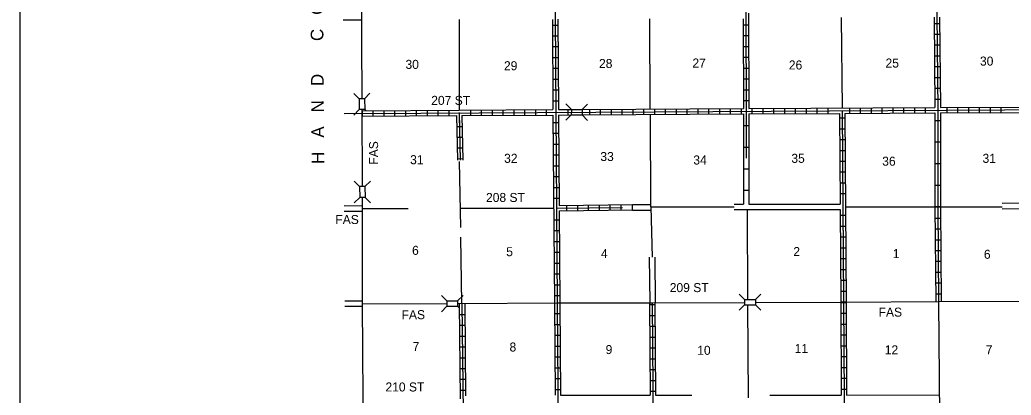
# Model space of a CAD drawing. Extents: x 1640392 to 2166518, y 15983809 to 16412887.
# Drawn here: x 1699607 to 1754534, y 16108806 to 16129615 of the extents above; entities that cross this region are included whole.
import ezdxf

# ---------------------------------------------------------------- set-up
doc = ezdxf.new("R2010")
doc.units = 0
for name, color, linetype in [('L11', 7, 'Continuous'), ('L13', 7, 'Continuous'), ('L14', 7, 'Continuous'), ('L18', 7, 'Continuous'), ('L2', 7, 'Continuous'), ('L21', 7, 'Continuous'), ('L23', 7, 'Continuous'), ('L30', 7, 'Continuous'), ('L4', 7, 'Continuous'), ('L50', 7, 'Continuous'), ('L8', 7, 'Continuous'), ('L9', 7, 'Continuous')]:
    doc.layers.add(name, color=color, linetype=linetype)

msp = doc.modelspace()

# ---------------------------------------------------------------- linework, layer by layer
at = {"layer": 'L11'}
for points in [[(1733550, 16119369), (1734556, 16119369)], [(1733550, 16119069), (1734567, 16119069)], [(1739190, 16119394), (1739705, 16119394)], [(1739190, 16119094), (1745056, 16119094)], [(1739995, 16119394), (1745054, 16119394)], [(1755447, 16119444), (1754036, 16119424)], [(1755447, 16119144), (1754036, 16119124)], [(1734481, 16116456), (1734506, 16113919)], [(1734782, 16116456), (1734806, 16113919)], [(1729564, 16108810), (1734531, 16108810)], [(1734831, 16108810), (1736836, 16108810)], [(1741170, 16108810), (1745114, 16108810)], [(1745414, 16108810), (1750530, 16108819)]]:
    msp.add_lwpolyline(points, dxfattribs=at)
at = {"layer": 'L13'}
for points in [[(1723948, 16129627), (1723948, 16124601)], [(1734497, 16129660), (1734522, 16124669)], [(1745114, 16129744), (1745164, 16124719)], [(1734531, 16124361), (1734556, 16119244)], [(1723956, 16121761), (1724014, 16118111)], [(1721131, 16119144), (1718597, 16119136)], [(1729189, 16119161), (1723989, 16119152)], [(1734556, 16119244), (1739190, 16119244)], [(1734562, 16119243), (1734635, 16116456)], [(1739906, 16119094), (1739930, 16114119)], [(1745355, 16119244), (1754036, 16119244)], [(1724023, 16117569), (1724082, 16113895)], [(1739930, 16113811), (1739956, 16108660)], [(1750513, 16113986), (1750598, 16103402)]]:
    msp.add_lwpolyline(points, dxfattribs=at)
at = {"layer": 'L18'}
for p, q in [((1718406, 16125236), (1718106, 16125536)), ((1718706, 16125236), (1718406, 16125236)), ((1718406, 16125236), (1718414, 16124636)), ((1718706, 16125236), (1719006, 16125544)), ((1718706, 16125236), (1718714, 16124636)), ((1718414, 16124636), (1718114, 16124336)), ((1718714, 16124636), (1718414, 16124636)), ((1718714, 16124636), (1718772, 16124578)), ((1730164, 16124644), (1729860, 16124948)), ((1730164, 16124644), (1730160, 16124344)), ((1730164, 16124644), (1730764, 16124644)), ((1730764, 16124644), (1730760, 16124344)), ((1730764, 16124644), (1731060, 16124940)), ((1730160, 16124344), (1729856, 16124048)), ((1730160, 16124344), (1730760, 16124344)), ((1730760, 16124344), (1731056, 16124040)), ((1718431, 16120369), (1718131, 16120669)), ((1718731, 16120369), (1718431, 16120369)), ((1718431, 16120369), (1718439, 16119769)), ((1718731, 16120369), (1719031, 16120677)), ((1718731, 16120369), (1718739, 16119769)), ((1718439, 16119769), (1718139, 16119469)), ((1718739, 16119769), (1718439, 16119769)), ((1718739, 16119769), (1719039, 16119477)), ((1723264, 16114036), (1722964, 16114336)), ((1723864, 16114036), (1724164, 16114336)), ((1739764, 16114111), (1739464, 16114411)), ((1739764, 16114111), (1739764, 16113811)), ((1739764, 16114111), (1740364, 16114111)), ((1740364, 16114111), (1740664, 16114411)), ((1740364, 16114111), (1740364, 16113811)), ((1723264, 16113736), (1722964, 16113436)), ((1723264, 16114036), (1723264, 16113736)), ((1723264, 16114036), (1723864, 16114036)), ((1723264, 16113736), (1723864, 16113736)), ((1723864, 16114036), (1723864, 16113736)), ((1723864, 16113736), (1723956, 16113644)), ((1739764, 16113811), (1739464, 16113511)), ((1739764, 16113811), (1740364, 16113811)), ((1740364, 16113811), (1740664, 16113511))]:
    msp.add_line(p, q, dxfattribs=at)
at = {"layer": 'L23'}
msp.add_lwpolyline([(1699607, 16226853), (1699607, 16044327)], dxfattribs=at)
at = {"layer": 'L4'}
for points in [[(1718573, 16125236), (1718514, 16134986), (1718489, 16140286), (1718464, 16145552)], [(1718598, 16120619), (1718573, 16124636)], [(1718598, 16120369), (1718598, 16120619)], [(1718648, 16106077), (1718589, 16113869), (1718598, 16119769)], [(1718589, 16113869), (1723264, 16113894)], [(1723864, 16113894), (1729381, 16113927), (1734647, 16113919), (1739747, 16113944)], [(1740364, 16113944), (1745239, 16113961), (1750513, 16114002)], [(1750513, 16114002), (1755647, 16114019), (1760938, 16114019), (1766296, 16114019), (1776896, 16114077)]]:
    msp.add_lwpolyline(points, dxfattribs=at)
at = {"layer": 'L50'}
for points in [[(1718531, 16129594), (1717514, 16129602)], [(1718574, 16124418), (1717573, 16124394)], [(1718597, 16119286), (1717573, 16119294)], [(1718597, 16118986), (1717573, 16118994)], [(1718589, 16114019), (1717614, 16114019)], [(1718589, 16113719), (1717614, 16113719)]]:
    msp.add_lwpolyline(points, dxfattribs=at)
at = {"layer": 'L8'}
for p, q in [((1729122, 16129327), (1729422, 16129327)), ((1739689, 16129336), (1739989, 16129336)), ((1750272, 16129419), (1750572, 16129419)), ((1729122, 16128727), (1729422, 16128727)), ((1739689, 16128736), (1739989, 16128736)), ((1750272, 16128819), (1750572, 16128819)), ((1729131, 16128127), (1729431, 16128127)), ((1739697, 16128136), (1739997, 16128136)), ((1750280, 16128219), (1750580, 16128219)), ((1729131, 16127527), (1729431, 16127527)), ((1739697, 16127536), (1739997, 16127536)), ((1750288, 16127619), (1750588, 16127619)), ((1729139, 16126927), (1729439, 16126927)), ((1739697, 16126936), (1739997, 16126936)), ((1750297, 16127019), (1750597, 16127019)), ((1729139, 16126327), (1729439, 16126327)), ((1739697, 16126336), (1739997, 16126336)), ((1750305, 16126419), (1750605, 16126419)), ((1729147, 16125727), (1729447, 16125727)), ((1739705, 16125736), (1740005, 16125736)), ((1750305, 16125819), (1750605, 16125819)), ((1729147, 16125127), (1729447, 16125127)), ((1739705, 16125136), (1740005, 16125136)), ((1750313, 16125219), (1750613, 16125219)), ((1718589, 16124277), (1718589, 16124577)), ((1719189, 16124277), (1719189, 16124577)), ((1719789, 16124286), (1719789, 16124586)), ((1720389, 16124286), (1720389, 16124586)), ((1720989, 16124294), (1720989, 16124594)), ((1721589, 16124294), (1721589, 16124594)), ((1722189, 16124294), (1722189, 16124594)), ((1722789, 16124302), (1722789, 16124602)), ((1723389, 16124302), (1723389, 16124602)), ((1724589, 16124311), (1724589, 16124611)), ((1725189, 16124311), (1725189, 16124611)), ((1725789, 16124319), (1725789, 16124619)), ((1726389, 16124319), (1726389, 16124619)), ((1726989, 16124327), (1726989, 16124627)), ((1727589, 16124327), (1727589, 16124627)), ((1728189, 16124327), (1728189, 16124627)), ((1728789, 16124336), (1728789, 16124636)), ((1729989, 16124344), (1729989, 16124644)), ((1731189, 16124344), (1731189, 16124644)), ((1731789, 16124352), (1731789, 16124652)), ((1732389, 16124352), (1732389, 16124652)), ((1732989, 16124361), (1732989, 16124661)), ((1733589, 16124361), (1733589, 16124661)), ((1734189, 16124361), (1734189, 16124661)), ((1734789, 16124369), (1734789, 16124669)), ((1735389, 16124369), (1735389, 16124669)), ((1735989, 16124377), (1735989, 16124677)), ((1736589, 16124377), (1736589, 16124677)), ((1737189, 16124377), (1737189, 16124677)), ((1737789, 16124386), (1737789, 16124686)), ((1738389, 16124386), (1738389, 16124686)), ((1738989, 16124394), (1738989, 16124694)), ((1739589, 16124394), (1739589, 16124694)), ((1740189, 16124394), (1740189, 16124694)), ((1740789, 16124402), (1740789, 16124702)), ((1741389, 16124402), (1741389, 16124702)), ((1741989, 16124411), (1741989, 16124711)), ((1742589, 16124411), (1742589, 16124711)), ((1743189, 16124411), (1743189, 16124711)), ((1743789, 16124419), (1743789, 16124719)), ((1744389, 16124419), (1744389, 16124719)), ((1745589, 16124427), (1745589, 16124727)), ((1746189, 16124427), (1746189, 16124727)), ((1746789, 16124436), (1746789, 16124736)), ((1747389, 16124436), (1747389, 16124736)), ((1747989, 16124444), (1747989, 16124744)), ((1748589, 16124444), (1748589, 16124744)), ((1749188, 16124444), (1749188, 16124744)), ((1749788, 16124452), (1749788, 16124752)), ((1750988, 16124461), (1750988, 16124761)), ((1751588, 16124461), (1751588, 16124761)), ((1752188, 16124461), (1752188, 16124761)), ((1752788, 16124469), (1752788, 16124769)), ((1753388, 16124469), (1753388, 16124769)), ((1753988, 16124477), (1753988, 16124777)), ((1745322, 16124161), (1745022, 16124161)), ((1729156, 16123927), (1729456, 16123927)), ((1745330, 16123561), (1745030, 16123561)), ((1729164, 16123327), (1729464, 16123327)), ((1745330, 16122961), (1745030, 16122961)), ((1729172, 16122727), (1729472, 16122727)), ((1745339, 16122361), (1745039, 16122361)), ((1729172, 16122127), (1729472, 16122127)), ((1729181, 16121527), (1729481, 16121527)), ((1745339, 16121761), (1745039, 16121761)), ((1729181, 16120927), (1729481, 16120927)), ((1745347, 16121161), (1745047, 16121161)), ((1729189, 16120327), (1729489, 16120327)), ((1745347, 16120561), (1745047, 16120561)), ((1729189, 16119727), (1729489, 16119727)), ((1745347, 16119961), (1745047, 16119961)), ((1729922, 16119036), (1729922, 16119336)), ((1730522, 16119044), (1730522, 16119344)), ((1731122, 16119044), (1731122, 16119344)), ((1731722, 16119052), (1731722, 16119352)), ((1732322, 16119061), (1732322, 16119361)), ((1732922, 16119069), (1732922, 16119369)), ((1733550, 16119069), (1733550, 16119375)), ((1729197, 16118527), (1729497, 16118527)), ((1745355, 16118761), (1745055, 16118761)), ((1750322, 16118627), (1750622, 16118627)), ((1745364, 16118161), (1745064, 16118161)), ((1750322, 16118027), (1750622, 16118027)), ((1729206, 16117927), (1729506, 16117927)), ((1745364, 16117561), (1745064, 16117561)), ((1750330, 16117427), (1750630, 16117427)), ((1729206, 16117327), (1729506, 16117327)), ((1745372, 16116961), (1745072, 16116961)), ((1729214, 16116727), (1729514, 16116727)), ((1745372, 16116361), (1745072, 16116361)), ((1750338, 16116827), (1750638, 16116827)), ((1729214, 16116127), (1729514, 16116127)), ((1745380, 16115761), (1745080, 16115761)), ((1750338, 16116227), (1750638, 16116227)), ((1729222, 16115527), (1729522, 16115527)), ((1750347, 16115627), (1750647, 16115627)), ((1729222, 16114927), (1729522, 16114927)), ((1745380, 16115161), (1745080, 16115161)), ((1750355, 16115027), (1750655, 16115027)), ((1729231, 16114327), (1729531, 16114327)), ((1745389, 16114561), (1745089, 16114561)), ((1750363, 16114427), (1750663, 16114427)), ((1734797, 16113811), (1734497, 16113811)), ((1745389, 16113961), (1745089, 16113961)), ((1745389, 16113927), (1745089, 16113927)), ((1723964, 16113286), (1724264, 16113286)), ((1729239, 16113327), (1729539, 16113327)), ((1734806, 16113211), (1734506, 16113211)), ((1745397, 16113327), (1745097, 16113327)), ((1723973, 16112686), (1724273, 16112686)), ((1729239, 16112727), (1729539, 16112727)), ((1734806, 16112611), (1734506, 16112611)), ((1745397, 16112727), (1745097, 16112727)), ((1723973, 16112086), (1724273, 16112086)), ((1729247, 16112127), (1729547, 16112127)), ((1734814, 16112011), (1734514, 16112011)), ((1745405, 16112127), (1745105, 16112127)), ((1723981, 16111486), (1724281, 16111486)), ((1729247, 16111527), (1729547, 16111527)), ((1734814, 16111411), (1734514, 16111411)), ((1745405, 16111527), (1745105, 16111527)), ((1723989, 16110886), (1724289, 16110886)), ((1729256, 16110927), (1729556, 16110927)), ((1734822, 16110811), (1734522, 16110811)), ((1745414, 16110927), (1745114, 16110927)), ((1723998, 16110286), (1724298, 16110286)), ((1729256, 16110327), (1729556, 16110327)), ((1745414, 16110327), (1745114, 16110327)), ((1729264, 16109727), (1729564, 16109727)), ((1734831, 16110210), (1734531, 16110210)), ((1745422, 16109727), (1745122, 16109727)), ((1724006, 16109686), (1724306, 16109686)), ((1734831, 16109610), (1734531, 16109610)), ((1724006, 16109086), (1724306, 16109086)), ((1729264, 16109127), (1729564, 16109127)), ((1734839, 16109010), (1734539, 16109010)), ((1745422, 16109127), (1745122, 16109127))]:
    msp.add_line(p, q, dxfattribs=at)
for points in [[(1729089, 16150928), (1729231, 16135061), (1729381, 16113927)], [(1739722, 16150936), (1739839, 16129827), (1739855, 16124561)], [(1750280, 16151019), (1750405, 16135202), (1750413, 16129927), (1750472, 16124594)], [(1729114, 16129636), (1729147, 16124636)], [(1729414, 16129644), (1729447, 16124636)], [(1739689, 16129677), (1739697, 16124694)], [(1739989, 16129978), (1739997, 16124694)], [(1750263, 16129769), (1750313, 16124752)], [(1750563, 16129769), (1750613, 16124752)], [(1718573, 16124577), (1723948, 16124603)], [(1718589, 16124427), (1780038, 16124769)], [(1723948, 16124601), (1729147, 16124636)], [(1729447, 16124636), (1730164, 16124644)], [(1730764, 16124644), (1739697, 16124694)], [(1739997, 16124694), (1750313, 16124752)], [(1745172, 16124586), (1745239, 16113961)], [(1750613, 16124752), (1755447, 16124777)], [(1718575, 16124277), (1723806, 16124302)], [(1723956, 16124477), (1724006, 16121827)], [(1724106, 16124302), (1729147, 16124336)], [(1729147, 16124336), (1729231, 16113927)], [(1729447, 16124336), (1730160, 16124344)], [(1729447, 16124336), (1729489, 16119327)], [(1730760, 16124344), (1739705, 16124394)], [(1740005, 16124394), (1745022, 16124419)], [(1745022, 16124419), (1745054, 16119394)], [(1745322, 16124427), (1750313, 16124452)], [(1745322, 16124427), (1745389, 16113961)], [(1750613, 16124452), (1755447, 16124477)], [(1729322, 16119177), (1732997, 16119219)], [(1729489, 16119327), (1733550, 16119375)], [(1729489, 16119027), (1733550, 16119075)], [(1745056, 16119094), (1745089, 16113961)], [(1750313, 16119244), (1750363, 16114002)], [(1750463, 16119227), (1750513, 16114002)], [(1750612, 16119244), (1750663, 16114002)], [(1729489, 16119027), (1729531, 16113927)], [(1723956, 16113894), (1724007, 16108610)], [(1724106, 16113886), (1724223, 16103335)], [(1724256, 16113896), (1724306, 16108769)], [(1729231, 16113927), (1729264, 16108802)], [(1729381, 16113927), (1729539, 16092802)], [(1729531, 16113927), (1729564, 16108810)], [(1734497, 16113919), (1734531, 16108810)], [(1734647, 16113919), (1734814, 16092810)], [(1734797, 16113919), (1734831, 16108810)], [(1745089, 16113961), (1745114, 16108810)], [(1745239, 16113961), (1745422, 16087527)], [(1745389, 16113961), (1745414, 16108810)]]:
    msp.add_lwpolyline(points, dxfattribs=at)
at = {"layer": 'L9'}
for p, q in [((1750613, 16124017), (1750314, 16124017)), ((1723818, 16123703), (1724118, 16123709)), ((1740005, 16123744), (1739705, 16123744)), ((1723830, 16123106), (1724130, 16123113)), ((1723842, 16122510), (1724142, 16122516)), ((1740005, 16122544), (1739705, 16122544)), ((1750613, 16122824), (1750314, 16122824)), ((1723854, 16121913), (1724154, 16121920)), ((1740005, 16121344), (1739705, 16121344)), ((1750613, 16121630), (1750314, 16121630)), ((1740005, 16120144), (1739705, 16120144)), ((1750613, 16120437), (1750314, 16120437)), ((1750613, 16119244), (1750314, 16119244))]:
    msp.add_line(p, q, dxfattribs=at)
for points in [[(1739855, 16124561), (1739855, 16121944)], [(1750472, 16124594), (1750463, 16119227)], [(1723806, 16124302), (1723856, 16121827)], [(1723948, 16124302), (1723998, 16121827)], [(1724106, 16124302), (1724156, 16121827)], [(1739705, 16124394), (1739705, 16119394)], [(1740005, 16124394), (1740005, 16119394)], [(1750313, 16124452), (1750313, 16119244)], [(1750463, 16124452), (1750463, 16119244)], [(1750613, 16124452), (1750613, 16119244)]]:
    msp.add_lwpolyline(points, dxfattribs=at)

# ---------------------------------------------------------------- texts
at = {"layer": 'L14'}
for s, p in [('30', (1720973, 16126894)), ('29', (1726431, 16126819)), ('28', (1731697, 16126944)), ('27', (1736872, 16126969)), ('26', (1742214, 16126861)), ('25', (1747572, 16126969)), ('30', (1752805, 16127077)), ('31', (1721231, 16121611)), ('32', (1726439, 16121686)), ('33', (1731772, 16121786)), ('34', (1736922, 16121594)), ('35', (1742355, 16121686)), ('36', (1747389, 16121527)), ('31', (1752947, 16121686)), ('6', (1721339, 16116586)), ('5', (1726556, 16116511)), ('4', (1731806, 16116402)), ('2', (1742464, 16116519)), ('1', (1747972, 16116402)), ('6', (1753022, 16116369)), ('7', (1721373, 16111261)), ('8', (1726739, 16111227)), ('9', (1732064, 16111086)), ('10', (1737139, 16111044)), ('11', (1742539, 16111144)), ('12', (1747530, 16111069)), ('7', (1753130, 16111077))]:
    msp.add_text(s, height=500, rotation=360, dxfattribs=at).set_placement(p)
at = {"layer": 'L2'}
msp.add_text('H   A   N   D       C   O   U   N   T   Y   ', height=700.01, rotation=90.3821, dxfattribs=at).set_placement((1716473, 16121627))
at = {"layer": 'L21'}
for rotation, p in [(90, (1719456, 16121586)), (360, (1747189, 16113161)), (360, (1720756, 16113019))]:
    msp.add_text('FAS', height=500, rotation=rotation, dxfattribs=at).set_placement(p)
at = {"layer": 'L30'}
for s, p in [('207 ST', (1722401, 16124899)), ('208 ST', (1725436, 16119517)), ('209 ST', (1735616, 16114520)), ('210 ST', (1719865, 16109011))]:
    msp.add_text(s, height=500, rotation=360, dxfattribs=at).set_placement(p)
at = {"layer": 'L50'}
msp.add_text('FAS', height=500, rotation=360, dxfattribs=at).set_placement((1717089, 16118294))

doc.saveas('drawing.dxf')
